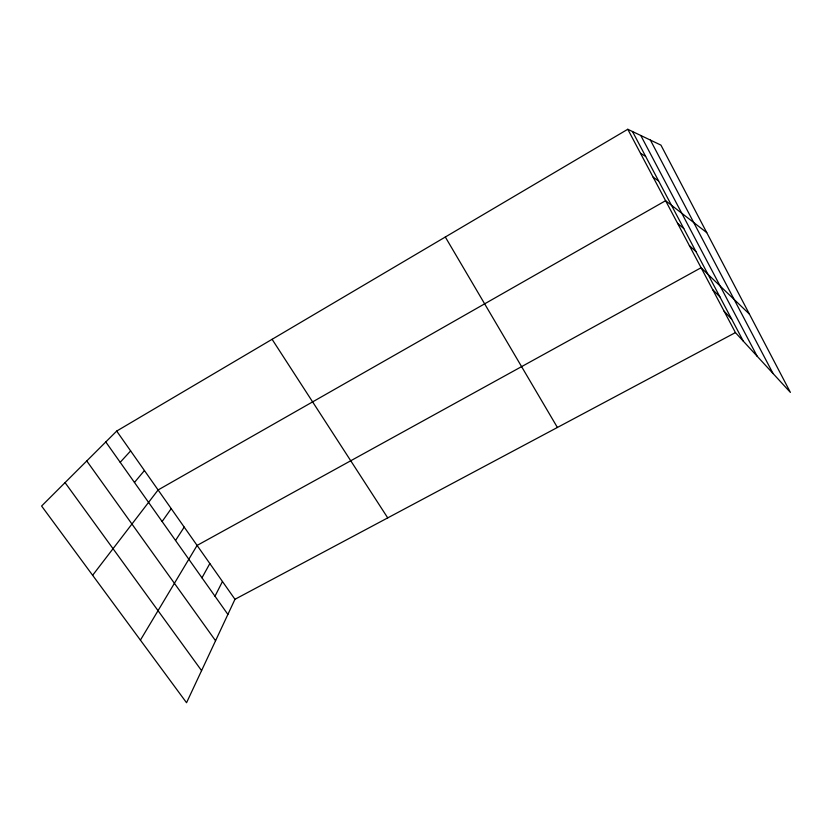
<?xml version="1.0" encoding="UTF-8"?>
<svg xmlns="http://www.w3.org/2000/svg" width="832" height="832" viewBox="0 0 832 832"><rect width="100%" height="100%" fill="white"/><g stroke="black" fill="none" stroke-linecap="round" stroke-linejoin="round"><path stroke-width="1.25" d="M735.436 332.592L234.967 599.29L186.545 702.728L41.6 506.033L116.688 431.07L627.775 129.272L660.941 145.122L790.4 392.402L735.436 332.592L627.775 129.272M214.989 596.211L222.466 581.506M201.968 577.824L209.841 563.555M140.41 640.12L197.09 545.428L701.085 267.727L749.424 314.122M175.531 540.478L184.215 527.114M162.115 521.529L171.226 508.633M92.633 575.286L158.09 489.965L665.6 200.699L706.763 232.638M134.451 482.456L144.435 470.538M120.193 462.311L130.634 450.902M640.536 153.358L645.632 156.385M653.141 177.164L658.622 180.96M677.56 223.288L683.779 228.55M689.385 245.627L695.958 251.576M712.66 289.578L719.898 296.878M724.11 311.199L731.671 319.145M65.052 482.622L201.573 670.623M86.757 460.959L215.561 640.744M105.789 441.958L227.885 614.422M116.688 431.07L234.967 599.29M272.095 339.31L387.733 517.889M445.318 237.016L557.398 427.471M632.486 131.518L743.309 341.162M650.395 140.078L773.063 373.537M640.796 135.491L757.151 356.221"/></g></svg>
